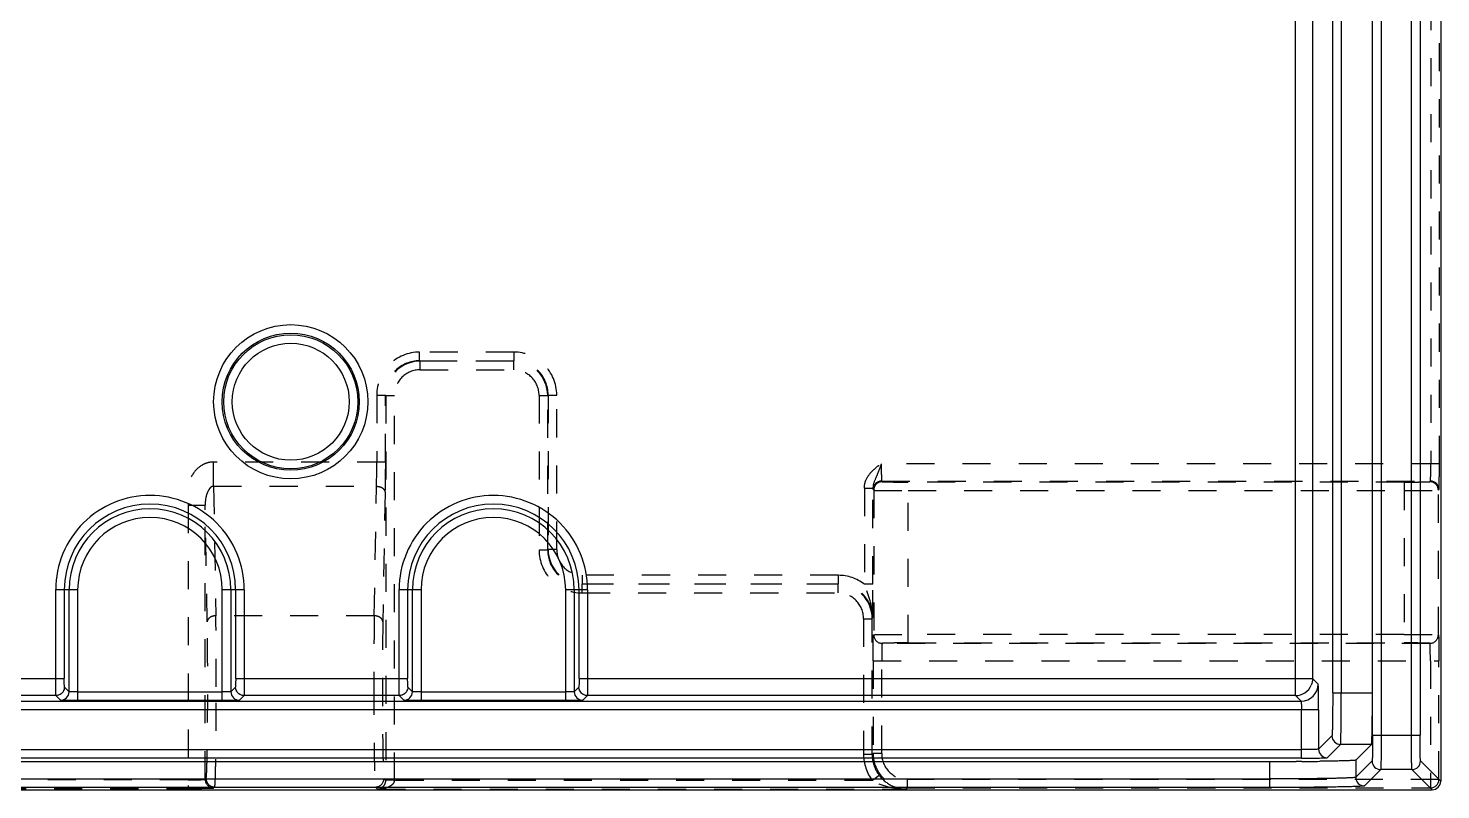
# Model space of a CAD drawing. Header units: millimetres. Extents: x 1803 to 4269, y -6912 to 1836.
# Drawn here: x 3023.4 to 3105.7, y -2.2 to 42.2 of the extents above; entities that cross this region are included whole.
import ezdxf

# ---------------------------------------------------------------- set-up
doc = ezdxf.new("R2010")
doc.units = ezdxf.units.MM
doc.header["$LTSCALE"] = 16.335
doc.linetypes.add('HIDDEN', pattern=[0.2, 0.1, -0.1])
doc.layers.get('0').update_dxf_attribs({"linetype": 'CONTINUOUS'})
doc.layers.add('DEFAULT_2', color=8, linetype='HIDDEN')

msp = doc.modelspace()

# ---------------------------------------------------------------- linework, layer by layer
at = {"color": 7, "linetype": 'Continuous'}
for p, q in [((3105.706, 83.521), (3105.706, -1.692)), ((3101.735, 0.986), (3101.735, 80.842)), ((3102.235, 80.842), (3102.235, 0.986)), ((3104.002, 0.986), (3104.002, 80.842)), ((3104.502, 80.842), (3104.502, 0.986)), ((3097.243, 3.29), (3097.243, 75.825)), ((3099.413, 3.451), (3099.413, 75.995)), ((3099.913, 75.995), (3099.913, 3.452)), ((3098.243, 74.825), (3098.243, 4.29)), ((3025.035, 4.29), (3025.035, 9.475)), ((3026.314, 9.458), (3025.035, 9.458)), ((3025.535, 9.458), (3025.535, 4.29)), ((3025.814, 3.519), (3025.814, 9.458)), ((3026.314, 9.458), (3026.314, 3.002)), ((3036.018, 9.458), (3034.738, 9.458)), ((3034.738, 3.002), (3034.738, 9.458)), ((3035.238, 9.458), (3035.238, 3.519)), ((3035.518, 4.29), (3035.518, 9.458)), ((3036.018, 9.458), (3036.018, 4.29)), ((3045.035, 4.29), (3045.035, 9.475)), ((3046.314, 9.458), (3045.035, 9.458)), ((3045.535, 9.458), (3045.535, 4.29)), ((3045.814, 3.519), (3045.814, 9.458)), ((3046.314, 9.458), (3046.314, 3.002)), ((3056.018, 9.458), (3054.738, 9.458)), ((3054.738, 3.002), (3054.738, 9.458)), ((3055.238, 9.458), (3055.238, 3.519)), ((3055.518, 4.29), (3055.518, 9.458)), ((3056.018, 9.458), (3056.018, 4.29)), ((3018.718, 4.29), (3025.535, 4.29)), ((3035.518, 4.29), (3045.535, 4.29)), ((3055.518, 4.29), (3098.243, 4.29)), ((3098.567, 3.967), (3098.243, 4.29)), ((3025.814, 3.519), (3025.543, 3.79)), ((3026.314, 3.502), (3034.738, 3.502)), ((3035.509, 3.79), (3035.238, 3.519)), ((3045.814, 3.519), (3045.543, 3.79)), ((3046.314, 3.502), (3054.738, 3.502)), ((3055.509, 3.79), (3055.238, 3.519)), ((3099.413, 3.452), (3101.726, 3.452)), ((2962.34, 2.967), (3097.567, 2.967)), ((3025.043, 3.29), (3019.209, 3.29)), ((3025.043, 3.29), (3025.314, 3.019)), ((3034.738, 3.002), (3026.314, 3.002)), ((3035.738, 3.019), (3036.009, 3.29)), ((3045.043, 3.29), (3036.009, 3.29)), ((3045.043, 3.29), (3045.314, 3.019)), ((3054.738, 3.002), (3046.314, 3.002)), ((3055.738, 3.019), (3056.009, 3.29)), ((3097.243, 3.29), (3056.009, 3.29)), ((3097.243, 3.29), (3097.567, 2.967)), ((3098.592, 2.467), (2962.34, 2.467)), ((3097.593, -0.352), (3097.593, 2.467)), ((3098.592, 2.467), (3098.592, 0.174)), ((3099.37, 0.952), (3098.592, 0.174)), ((3101.735, 0.986), (3104.502, 0.986)), ((2962.34, 0.148), (3097.593, 0.148)), ((3099.092, -0.326), (3099.87, 0.452)), ((3101.675, 0.452), (3099.87, 0.452)), ((3100.756, -0.467), (3101.675, 0.452)), ((2849.196, -0.553), (3095.757, -0.553)), ((3097.593, -0.352), (2962.34, -0.352)), ((3095.757, -2.061), (3095.757, -0.553)), ((3097.61, -0.546), (3097.29, -0.548)), ((3100.756, -0.467), (3100.756, -1.467)), ((3101.709, -0.514), (3100.756, -1.467)), ((3105.706, -1.692), (3104.527, -0.514)), ((2849.196, -1.561), (3095.757, -1.561)), ((3101.256, -1.967), (3102.209, -1.014)), ((3104.027, -1.014), (3102.209, -1.014)), ((3104.027, -1.014), (3105.206, -2.192)), ((2713.726, -2.192), (3105.206, -2.192)), ((3095.757, -2.061), (2849.195, -2.061))]:
    msp.add_line(p, q, dxfattribs=at)
for radius in [4.491, 3.991, 3.904, 3.404]:
    msp.add_circle((3038.726, 20.408), radius, dxfattribs=at)
for centre, radius, start, end in [((3030.526, 9.458), 4.991, 0, 180), ((3030.526, 9.458), 4.712, 0, 180), ((3050.526, 9.458), 4.991, 0, 180), ((3050.526, 9.458), 4.712, 0, 180), ((3030.526, 9.458), 4.212, 0, 180), ((3050.526, 9.458), 4.212, 0, 180), ((3025.314, 3.52), 0.5, 270.02104, 359.97893), ((3035.738, 3.52), 0.5, 180.02107, 269.97896), ((3045.314, 3.52), 0.5, 270.02104, 359.97893), ((3055.738, 3.52), 0.5, 180.02107, 269.97896), ((3097.243, 4.291), 1, 270.02691, 337.48413), ((3097.566, 3.967), 1, 270.02095, 359.97906), ((3099.87, 0.952), 0.5, 180.00092, 269.99908), ((3099.093, 0.174), 0.5, 180.02106, 269.97895), ((3095.778, 271.256), 271.808, 269.99562, 270.31875), ((3096.364, 185.332), 185.882, 270.38404, 270.71066), ((3102.209, -0.514), 0.5, 180.00092, 269.99908), ((3104.027, -0.514), 0.5, 270.00092, 359.99908), ((3101.256, -1.467), 0.5, 180.02106, 269.97894), ((3105.206, -1.693), 0.5, 269.97877, 0.02123)]:
    msp.add_arc(centre, radius, start, end, dxfattribs=at)
for points, knots in [([(3036.018, 9.458), (3036.018, 10.171), (3035.732, 11.614), (3034.513, 13.438), (3032.688, 14.66), (3030.535, 15.091), (3028.38, 14.667), (3026.552, 13.45), (3025.328, 11.63), (3025.035, 10.188), (3025.035, 9.475)], [0, 0, 0, 0, 0.125023, 0.250011, 0.375008, 0.500002, 0.624996, 0.749994, 0.874974, 1, 1, 1, 1]), ([(3056.018, 9.458), (3056.018, 10.171), (3055.732, 11.614), (3054.513, 13.438), (3052.688, 14.66), (3050.535, 15.091), (3048.38, 14.667), (3046.552, 13.45), (3045.328, 11.63), (3045.035, 10.188), (3045.035, 9.475)], [0, 0, 0, 0, 0.125023, 0.250011, 0.375008, 0.500002, 0.624996, 0.749994, 0.874974, 1, 1, 1, 1]), ([(3025.04, 3.372), (3025.039, 3.422), (3025.035, 3.728), (3025.035, 4.035), (3025.035, 4.29)], [0, 0, 0, 0, 0.165557, 1, 1, 1, 1]), ([(3025.543, 3.79), (3025.541, 3.793), (3025.543, 3.809), (3025.539, 3.836), (3025.539, 3.883), (3025.537, 3.944), (3025.536, 4.019), (3025.535, 4.136), (3025.535, 4.227), (3025.535, 4.29)], [0, 0, 0, 0, 0.022964, 0.082427, 0.175514, 0.29925, 0.450007, 0.621602, 1, 1, 1, 1]), ([(3035.518, 4.29), (3035.518, 4.227), (3035.517, 4.136), (3035.516, 4.019), (3035.515, 3.944), (3035.513, 3.883), (3035.514, 3.836), (3035.509, 3.809), (3035.512, 3.793), (3035.509, 3.79)], [0, 0, 0, 0, 0.378398, 0.549993, 0.70075, 0.824486, 0.917573, 0.977036, 1, 1, 1, 1]), ([(3036.018, 4.29), (3036.018, 4.164), (3036.017, 3.981), (3036.016, 3.747), (3036.015, 3.598), (3036.013, 3.476), (3036.014, 3.383), (3036.008, 3.326), (3036.012, 3.297), (3036.009, 3.29)], [0, 0, 0, 0, 0.378671, 0.550217, 0.700952, 0.825334, 0.918857, 0.977732, 1, 1, 1, 1]), ([(3045.04, 3.372), (3045.039, 3.422), (3045.035, 3.728), (3045.035, 4.035), (3045.035, 4.29)], [0, 0, 0, 0, 0.165557, 1, 1, 1, 1]), ([(3045.543, 3.79), (3045.541, 3.793), (3045.543, 3.809), (3045.539, 3.836), (3045.539, 3.883), (3045.537, 3.944), (3045.536, 4.019), (3045.535, 4.136), (3045.535, 4.227), (3045.535, 4.29)], [0, 0, 0, 0, 0.022964, 0.082427, 0.175514, 0.29925, 0.450007, 0.621602, 1, 1, 1, 1]), ([(3055.518, 4.29), (3055.518, 4.227), (3055.517, 4.136), (3055.516, 4.019), (3055.515, 3.944), (3055.513, 3.883), (3055.514, 3.836), (3055.509, 3.809), (3055.512, 3.793), (3055.509, 3.79)], [0, 0, 0, 0, 0.378398, 0.549993, 0.70075, 0.824486, 0.917573, 0.977036, 1, 1, 1, 1]), ([(3056.018, 4.29), (3056.018, 4.164), (3056.017, 3.981), (3056.016, 3.747), (3056.015, 3.598), (3056.013, 3.476), (3056.014, 3.383), (3056.008, 3.326), (3056.012, 3.297), (3056.009, 3.29)], [0, 0, 0, 0, 0.378671, 0.550217, 0.700952, 0.825334, 0.918857, 0.977732, 1, 1, 1, 1]), ([(3025.043, 3.29), (3025.04, 3.297), (3025.044, 3.326), (3025.04, 3.352), (3025.04, 3.372)], [0, 0, 0, 0, 0.274428, 1, 1, 1, 1]), ([(3025.23, 3.329), (3025.215, 3.322), (3025.155, 3.301), (3025.091, 3.29), (3025.043, 3.29)], [0, 0, 0, 0, 0.260877, 1, 1, 1, 1]), ([(3025.543, 3.79), (3025.543, 3.695), (3025.497, 3.546), (3025.366, 3.398), (3025.277, 3.348), (3025.23, 3.329)], [0, 0, 0, 0, 0.487056, 0.743956, 1, 1, 1, 1]), ([(3026.314, 3.502), (3026.251, 3.502), (3026.159, 3.503), (3026.043, 3.505), (3025.968, 3.507), (3025.908, 3.51), (3025.86, 3.511), (3025.834, 3.517), (3025.816, 3.516), (3025.814, 3.519)], [0, 0, 0, 0, 0.377946, 0.549343, 0.699947, 0.8236, 0.916702, 0.976345, 1, 1, 1, 1]), ([(3035.238, 3.519), (3035.236, 3.516), (3035.219, 3.517), (3035.193, 3.511), (3035.145, 3.51), (3035.084, 3.507), (3035.01, 3.505), (3034.893, 3.503), (3034.801, 3.502), (3034.738, 3.502)], [0, 0, 0, 0, 0.023655, 0.083298, 0.1764, 0.300053, 0.450657, 0.622054, 1, 1, 1, 1]), ([(3035.765, 3.356), (3035.726, 3.377), (3035.651, 3.431), (3035.547, 3.573), (3035.509, 3.705), (3035.509, 3.79)], [0, 0, 0, 0, 0.257086, 0.514185, 1, 1, 1, 1]), ([(3036.009, 3.29), (3035.989, 3.29), (3035.904, 3.297), (3035.822, 3.325), (3035.765, 3.356)], [0, 0, 0, 0, 0.236996, 1, 1, 1, 1]), ([(3045.043, 3.29), (3045.04, 3.297), (3045.044, 3.326), (3045.04, 3.352), (3045.04, 3.372)], [0, 0, 0, 0, 0.274428, 1, 1, 1, 1]), ([(3045.23, 3.329), (3045.215, 3.322), (3045.155, 3.301), (3045.091, 3.29), (3045.043, 3.29)], [0, 0, 0, 0, 0.260877, 1, 1, 1, 1]), ([(3045.543, 3.79), (3045.543, 3.695), (3045.497, 3.546), (3045.366, 3.398), (3045.277, 3.348), (3045.23, 3.329)], [0, 0, 0, 0, 0.487056, 0.743956, 1, 1, 1, 1]), ([(3046.314, 3.502), (3046.251, 3.502), (3046.159, 3.503), (3046.043, 3.505), (3045.968, 3.507), (3045.908, 3.51), (3045.86, 3.511), (3045.834, 3.517), (3045.816, 3.516), (3045.814, 3.519)], [0, 0, 0, 0, 0.377946, 0.549343, 0.699947, 0.8236, 0.916702, 0.976345, 1, 1, 1, 1]), ([(3055.238, 3.519), (3055.236, 3.516), (3055.219, 3.517), (3055.193, 3.511), (3055.145, 3.51), (3055.084, 3.507), (3055.01, 3.505), (3054.893, 3.503), (3054.801, 3.502), (3054.738, 3.502)], [0, 0, 0, 0, 0.023655, 0.083298, 0.1764, 0.300053, 0.450657, 0.622054, 1, 1, 1, 1]), ([(3055.765, 3.356), (3055.726, 3.377), (3055.651, 3.431), (3055.547, 3.573), (3055.509, 3.705), (3055.509, 3.79)], [0, 0, 0, 0, 0.257086, 0.514185, 1, 1, 1, 1]), ([(3056.009, 3.29), (3055.989, 3.29), (3055.904, 3.297), (3055.822, 3.325), (3055.765, 3.356)], [0, 0, 0, 0, 0.236996, 1, 1, 1, 1]), ([(3098.592, 2.467), (3098.592, 2.564), (3098.592, 2.753), (3098.591, 3.028), (3098.588, 3.282), (3098.585, 3.505), (3098.582, 3.668), (3098.579, 3.777), (3098.577, 3.841), (3098.574, 3.892), (3098.573, 3.93), (3098.569, 3.952), (3098.569, 3.965), (3098.567, 3.967)], [0, 0, 0, 0, 0.192526, 0.378586, 0.550069, 0.700731, 0.825071, 0.875946, 0.918583, 0.952513, 0.977497, 0.99336, 1, 1, 1, 1]), ([(3099.413, 3.451), (3099.413, 3.291), (3099.413, 2.975), (3099.41, 2.517), (3099.407, 2.093), (3099.401, 1.721), (3099.396, 1.449), (3099.391, 1.268), (3099.387, 1.162), (3099.383, 1.078), (3099.381, 1.014), (3099.374, 0.977), (3099.374, 0.956), (3099.37, 0.952)], [0, 0, 0, 0, 0.192753, 0.378613, 0.550003, 0.700713, 0.825167, 0.87599, 0.918593, 0.952557, 0.97754, 0.993377, 1, 1, 1, 1]), ([(3099.87, 0.452), (3099.875, 0.457), (3099.874, 0.482), (3099.881, 0.527), (3099.883, 0.603), (3099.887, 0.704), (3099.891, 0.831), (3099.896, 1.049), (3099.901, 1.375), (3099.906, 1.822), (3099.91, 2.33), (3099.913, 2.88), (3099.913, 3.259), (3099.913, 3.452)], [0, 0, 0, 0, 0.006563, 0.022382, 0.047359, 0.081321, 0.123926, 0.174753, 0.299221, 0.449951, 0.621363, 0.807236, 1, 1, 1, 1]), ([(3101.675, 0.452), (3101.679, 0.457), (3101.68, 0.482), (3101.687, 0.527), (3101.69, 0.603), (3101.695, 0.704), (3101.699, 0.831), (3101.706, 1.049), (3101.712, 1.375), (3101.718, 1.822), (3101.723, 2.33), (3101.726, 2.88), (3101.726, 3.259), (3101.726, 3.451)], [0, 0, 0, 0, 0.006627, 0.022464, 0.047446, 0.081409, 0.124013, 0.174838, 0.299294, 0.450004, 0.621392, 0.80725, 1, 1, 1, 1]), ([(3097.567, 2.967), (3097.571, 2.966), (3097.573, 2.948), (3097.578, 2.922), (3097.582, 2.874), (3097.586, 2.813), (3097.588, 2.739), (3097.592, 2.622), (3097.593, 2.53), (3097.593, 2.467)], [0, 0, 0, 0, 0.024764, 0.084714, 0.177857, 0.301386, 0.45175, 0.622825, 1, 1, 1, 1]), ([(3101.735, 0.986), (3101.735, 0.89), (3101.735, 0.7), (3101.733, 0.425), (3101.731, 0.171), (3101.728, -0.052), (3101.725, -0.215), (3101.722, -0.324), (3101.72, -0.388), (3101.717, -0.438), (3101.715, -0.476), (3101.712, -0.499), (3101.712, -0.511), (3101.709, -0.514)], [0, 0, 0, 0, 0.192526, 0.378586, 0.550069, 0.70073, 0.825069, 0.875944, 0.918582, 0.952516, 0.977503, 0.993365, 1, 1, 1, 1]), ([(3102.235, 0.986), (3102.235, 0.858), (3102.235, 0.605), (3102.233, 0.239), (3102.231, -0.1), (3102.228, -0.398), (3102.225, -0.615), (3102.222, -0.761), (3102.22, -0.846), (3102.217, -0.913), (3102.216, -0.964), (3102.211, -0.994), (3102.212, -1.01), (3102.209, -1.014)], [0, 0, 0, 0, 0.192544, 0.378616, 0.550136, 0.700849, 0.825215, 0.876096, 0.918736, 0.952662, 0.97763, 0.993455, 1, 1, 1, 1]), ([(3104.027, -1.014), (3104.025, -1.01), (3104.025, -0.994), (3104.021, -0.964), (3104.02, -0.913), (3104.017, -0.846), (3104.015, -0.761), (3104.012, -0.615), (3104.009, -0.398), (3104.006, -0.1), (3104.003, 0.239), (3104.002, 0.605), (3104.002, 0.858), (3104.002, 0.986)], [0, 0, 0, 0, 0.006545, 0.02237, 0.047338, 0.081264, 0.123904, 0.174785, 0.299151, 0.449864, 0.621384, 0.807456, 1, 1, 1, 1]), ([(3104.527, -0.514), (3104.525, -0.511), (3104.525, -0.499), (3104.521, -0.476), (3104.52, -0.438), (3104.517, -0.388), (3104.515, -0.324), (3104.512, -0.215), (3104.509, -0.052), (3104.506, 0.171), (3104.503, 0.425), (3104.502, 0.7), (3104.502, 0.89), (3104.502, 0.986)], [0, 0, 0, 0, 0.006635, 0.022497, 0.047484, 0.081418, 0.124056, 0.174931, 0.29927, 0.449931, 0.621414, 0.807474, 1, 1, 1, 1]), ([(3098.592, 0.174), (3098.591, 0.172), (3098.582, 0.171), (3098.567, 0.168), (3098.541, 0.166), (3098.491, 0.163), (3098.407, 0.159), (3098.285, 0.155), (3098.136, 0.152), (3097.902, 0.149), (3097.719, 0.148), (3097.593, 0.148)], [0, 0, 0, 0, 0.007054, 0.023363, 0.048755, 0.082896, 0.175975, 0.299658, 0.450333, 0.621825, 1, 1, 1, 1]), ([(3097.593, -0.352), (3097.689, -0.352), (3097.878, -0.351), (3098.153, -0.35), (3098.408, -0.348), (3098.631, -0.345), (3098.794, -0.341), (3098.903, -0.338), (3098.966, -0.336), (3099.017, -0.334), (3099.055, -0.332), (3099.077, -0.328), (3099.09, -0.328), (3099.092, -0.326)], [0, 0, 0, 0, 0.192526, 0.378586, 0.550068, 0.70073, 0.82507, 0.875946, 0.918582, 0.952513, 0.977497, 0.99336, 1, 1, 1, 1]), ([(3100.756, -0.467), (3100.752, -0.47), (3100.736, -0.473), (3100.707, -0.478), (3100.659, -0.482), (3100.563, -0.49), (3100.403, -0.498), (3100.164, -0.507), (3099.866, -0.515), (3099.511, -0.523), (3099.106, -0.53), (3098.82, -0.534), (3098.669, -0.536)], [0, 0, 0, 0, 0.006934, 0.021727, 0.044463, 0.075095, 0.159762, 0.274717, 0.418279, 0.588656, 0.783478, 1, 1, 1, 1]), ([(3100.756, -1.467), (3100.753, -1.47), (3100.742, -1.473), (3100.72, -1.477), (3100.686, -1.482), (3100.619, -1.488), (3100.505, -1.496), (3100.336, -1.504), (3100.124, -1.512), (3099.87, -1.52), (3099.578, -1.528), (3099.12, -1.537), (3098.473, -1.547), (3097.626, -1.555), (3096.709, -1.56), (3096.078, -1.561), (3095.757, -1.561)], [0, 0, 0, 0, 0.002237, 0.006729, 0.013522, 0.022611, 0.047599, 0.081524, 0.124148, 0.175008, 0.23359, 0.299374, 0.450144, 0.621506, 0.807136, 1, 1, 1, 1]), ([(3101.256, -1.967), (3101.253, -1.97), (3101.24, -1.973), (3101.217, -1.977), (3101.179, -1.981), (3101.105, -1.988), (3100.98, -1.996), (3100.794, -2.004), (3100.561, -2.012), (3100.282, -2.02), (3099.961, -2.027), (3099.456, -2.037), (3098.745, -2.047), (3097.813, -2.055), (3096.805, -2.06), (3096.111, -2.061), (3095.757, -2.061)], [0, 0, 0, 0, 0.002196, 0.006657, 0.013424, 0.022492, 0.047469, 0.081429, 0.12403, 0.174852, 0.233464, 0.299305, 0.450015, 0.621404, 0.807256, 1, 1, 1, 1])]:
    msp.add_open_spline(points, degree=3, knots=knots, dxfattribs=at)
msp.add_open_spline([(3098.243, 4.29), (3098.243, 4.16), (3098.217, 4.028), (3098.167, 3.908)], degree=3, dxfattribs=at)
at = {"layer": 'DEFAULT_2', "color": 8, "linetype": 'HIDDEN'}
for p, q in [((3105.128, 69.825), (3105.128, 16.79)), ((3105.627, 16.79), (3105.627, 69.825)), ((3051.718, 23.299), (3046.234, 23.299)), ((3046.234, 22.799), (3046.234, 23.299)), ((3051.718, 23.299), (3051.718, 22.799)), ((3046.234, 22.799), (3051.718, 22.799)), ((3046.261, 22.773), (3046.234, 22.799)), ((3051.691, 22.773), (3046.261, 22.773)), ((3046.261, 22.273), (3046.261, 22.773)), ((3046.261, 22.273), (3051.691, 22.273)), ((3051.691, 22.773), (3051.718, 22.799)), ((3051.691, 22.773), (3051.691, 22.273)), ((3043.735, 20.799), (3044.235, 20.799)), ((3043.735, 20.799), (3043.735, 16.898)), ((3044.261, 20.773), (3044.235, 20.799)), ((3044.235, 16.898), (3044.235, 20.799)), ((3044.261, 20.773), (3044.761, 20.773)), ((3044.261, 20.773), (3044.261, -1.64)), ((3044.761, -1.657), (3044.761, 20.773)), ((3053.191, 20.773), (3053.691, 20.773)), ((3053.191, 20.773), (3053.191, 11.772)), ((3053.691, 20.773), (3053.718, 20.799)), ((3053.691, 11.772), (3053.691, 20.773)), ((3053.718, 20.799), (3054.218, 20.799)), ((3053.718, 20.799), (3053.718, 11.799)), ((3054.218, 11.799), (3054.218, 20.799)), ((3044.235, 16.898), (3034.23, 16.898)), ((3034.23, 15.484), (3034.23, 16.898)), ((3105.627, 16.79), (3073.117, 16.79)), ((3073.143, 15.79), (3105.102, 15.79)), ((3073.143, 15.79), (3073.179, 15.755)), ((3103.566, 15.729), (3074.679, 15.729)), ((3074.679, 6.36), (3074.679, 15.729)), ((3103.566, 15.729), (3103.566, 6.36)), ((3105.066, 15.755), (3105.102, 15.79)), ((3034.23, 15.484), (3043.722, 15.484)), ((3034.23, 15.484), (3034.362, 7.939)), ((3043.59, 7.939), (3043.722, 15.484)), ((3044.222, 15.13), (3044.09, 7.585)), ((3072.135, 15.382), (3072.635, 15.382)), ((3072.135, 15.382), (3072.135, 9.786)), ((3072.635, 9.786), (3072.635, 15.382)), ((3072.643, 15.291), (3072.679, 15.255)), ((3072.679, 15.255), (3072.679, 6.834)), ((3074.679, 15.229), (3103.566, 15.229)), ((3105.566, 15.255), (3105.602, 15.291)), ((3105.566, 6.83), (3105.566, 15.255)), ((3032.743, 14.389), (3033.743, 14.389)), ((3032.743, 14.389), (3032.743, -2.114)), ((3033.862, 7.585), (3033.743, 14.389)), ((3033.743, -1.588), (3033.743, 14.389)), ((3053.691, 11.772), (3053.191, 11.772)), ((3053.718, 11.799), (3053.691, 11.772)), ((3054.218, 11.799), (3053.718, 11.799)), ((3070.618, 10.299), (3055.717, 10.299)), ((3055.717, 9.799), (3055.717, 10.299)), ((3070.618, 10.299), (3070.618, 9.799)), ((3055.717, 9.799), (3055.691, 9.773)), ((3070.591, 9.773), (3055.691, 9.773)), ((3055.691, 9.273), (3055.691, 9.773)), ((3055.691, 9.273), (3070.591, 9.273)), ((3055.717, 9.799), (3070.618, 9.799)), ((3070.591, 9.773), (3070.618, 9.799)), ((3070.591, 9.773), (3070.591, 9.273)), ((3072.635, 9.786), (3072.135, 9.786)), ((3043.59, 7.939), (3034.362, 7.939)), ((3072.091, 7.773), (3072.591, 7.773)), ((3072.091, 7.773), (3072.091, -0.14)), ((3072.591, 7.773), (3072.618, 7.799)), ((3072.591, -0.14), (3072.591, 7.773)), ((3072.669, 6.825), (3072.679, 6.834)), ((3103.566, 6.86), (3074.679, 6.86)), ((3105.575, 6.83), (3105.566, 6.83)), ((3073.169, 6.325), (3073.179, 6.334)), ((3105.076, 6.325), (3073.169, 6.325)), ((3074.679, 6.36), (3103.566, 6.36)), ((3105.066, 6.334), (3105.076, 6.325)), ((3072.644, 5.325), (3105.601, 5.325)), ((3072.644, 5.325), (3072.644, -0.088)), ((3073.144, -0.088), (3073.144, 5.325)), ((3105.101, 5.325), (3105.101, -2.087)), ((3105.601, -1.588), (3105.601, 5.325)), ((3072.591, -0.14), (3072.091, -0.14)), ((3072.591, -0.14), (3072.644, -0.088)), ((3073.144, -0.088), (3072.644, -0.088)), ((3032.743, -1.614), (2851.798, -1.614)), ((3033.743, -1.588), (3033.798, -1.534)), ((3044.155, -1.534), (3044.261, -1.64)), ((3044.761, -1.64), (3044.261, -1.64)), ((3073.001, -1.354), (3072.604, -1.657)), ((3105.601, -1.588), (3074.643, -1.588)), ((3074.643, -2.087), (3074.643, -1.588)), ((2851.798, -2.114), (3032.744, -2.114)), ((3034.27, -2.033), (3043.655, -2.033)), ((3034.27, -2.088), (3034.27, -2.033)), ((3043.778, -2.157), (3043.655, -2.033)), ((3043.778, -2.157), (3074.609, -2.157)), ((3072.604, -1.657), (3044.761, -1.657)), ((3074.609, -2.087), (3105.101, -2.087)), ((3074.609, -2.157), (3074.609, -2.087))]:
    msp.add_line(p, q, dxfattribs=at)
for centre, radius, start, end in [((3046.234, 20.799), 2.5, 89.99914, 180.00086), ((3051.718, 20.799), 2.5, 359.99914, 90.00086), ((3046.234, 20.8), 1.999, 89.99022, 180.00978), ((3046.261, 20.773), 2, 90.00256, 179.99744), ((3046.261, 20.773), 1.5, 89.99579, 180.00421), ((3051.691, 20.773), 2, 0.00256, 89.99744), ((3051.691, 20.773), 1.5, 359.99579, 90.00421), ((3051.718, 20.8), 1.999, 359.99022, 90.00978), ((3073.143, 15.29), 0.5, 90.02106, 179.97895), ((3073.179, 15.255), 0.5, 90.00092, 179.99908), ((3105.066, 15.255), 0.5, 0.00092, 89.99908), ((3105.102, 15.29), 0.5, 0.02105, 89.97894), ((3055.691, 11.772), 2.5, 179.99915, 270.00086), ((3055.69, 11.772), 1.999, 179.99022, 270.00978), ((3055.717, 11.799), 2, 180.00256, 269.99744), ((3055.717, 11.799), 1.5, 179.99579, 270.00421), ((3070.618, 7.799), 2.499, 52.63919, 90.00408), ((3070.591, 7.773), 2, 0.00256, 89.99744), ((3070.591, 7.773), 1.5, 359.99579, 90.00421), ((3070.618, 7.8), 1.999, 359.99022, 90.00978), ((3073.179, 6.834), 0.5, 180.00092, 269.99908), ((3105.066, 6.834), 0.5, 270.00092, 359.99908), ((3074.591, -0.141), 2.499, 179.99589, 217.36083), ((3074.644, -0.088), 2, 180.00256, 269.99744), ((3074.643, -0.088), 1.5, 179.99579, 270.00421), ((3034.243, -1.588), 0.5, 180.02106, 269.97895), ((3034.298, -1.534), 0.5, 180.00092, 269.99908), ((3043.655, -1.534), 0.5, 270.00092, 359.99908), ((3105.101, -1.587), 0.5, 270.0218, 359.9782)]:
    msp.add_arc(centre, radius, start, end, dxfattribs=at)
for points, knots in [([(3034.23, 16.898), (3034.092, 16.898), (3033.815, 16.852), (3033.319, 16.598), (3032.861, 16.042), (3032.704, 15.354), (3032.714, 14.802), (3032.743, 14.527), (3032.743, 14.389)], [0, 0, 0, 0, 0.125209, 0.250502, 0.499303, 0.749015, 0.874483, 1, 1, 1, 1]), ([(3043.722, 15.484), (3043.724, 15.585), (3043.732, 16.056), (3043.735, 16.528), (3043.735, 16.898)], [0, 0, 0, 0, 0.214645, 1, 1, 1, 1]), ([(3044.235, 16.898), (3044.235, 16.735), (3044.234, 16.146), (3044.229, 15.557), (3044.222, 15.13)], [0, 0, 0, 0, 0.275816, 1, 1, 1, 1]), ([(3072.135, 15.382), (3072.134, 15.531), (3072.194, 15.832), (3072.434, 16.216), (3072.751, 16.534), (3072.989, 16.715), (3073.117, 16.79)], [0, 0, 0, 0, 0.250134, 0.499702, 0.750649, 1, 1, 1, 1]), ([(3073.117, 16.79), (3073.065, 16.641), (3072.968, 16.364), (3072.777, 15.911), (3072.634, 15.587), (3072.635, 15.382)], [0, 0, 0, 0, 0.318634, 0.58826, 1, 1, 1, 1]), ([(3073.117, 16.79), (3073.117, 16.664), (3073.118, 16.481), (3073.122, 16.247), (3073.125, 16.098), (3073.128, 15.976), (3073.132, 15.892), (3073.136, 15.842), (3073.137, 15.816), (3073.14, 15.801), (3073.141, 15.792), (3073.143, 15.79)], [0, 0, 0, 0, 0.378175, 0.549667, 0.700341, 0.824024, 0.917103, 0.951244, 0.976637, 0.992946, 1, 1, 1, 1]), ([(3105.102, 15.79), (3105.104, 15.792), (3105.105, 15.801), (3105.108, 15.816), (3105.11, 15.842), (3105.113, 15.892), (3105.117, 15.976), (3105.121, 16.098), (3105.123, 16.247), (3105.127, 16.481), (3105.128, 16.664), (3105.128, 16.79)], [0, 0, 0, 0, 0.007054, 0.023362, 0.048755, 0.082895, 0.175975, 0.299658, 0.450334, 0.621828, 1, 1, 1, 1]), ([(3105.602, 15.291), (3105.604, 15.293), (3105.604, 15.306), (3105.608, 15.328), (3105.609, 15.366), (3105.612, 15.416), (3105.614, 15.48), (3105.617, 15.589), (3105.62, 15.752), (3105.623, 15.975), (3105.626, 16.23), (3105.627, 16.505), (3105.627, 16.694), (3105.627, 16.79)], [0, 0, 0, 0, 0.006637, 0.02249, 0.047466, 0.081392, 0.124028, 0.174904, 0.299256, 0.449945, 0.621438, 0.807482, 1, 1, 1, 1]), ([(3073.179, 15.755), (3073.181, 15.752), (3073.194, 15.752), (3073.216, 15.749), (3073.254, 15.747), (3073.305, 15.744), (3073.369, 15.742), (3073.478, 15.739), (3073.641, 15.736), (3073.864, 15.733), (3074.118, 15.731), (3074.393, 15.729), (3074.582, 15.729), (3074.679, 15.729)], [0, 0, 0, 0, 0.006635, 0.022497, 0.047485, 0.081418, 0.124056, 0.174931, 0.29927, 0.449932, 0.621414, 0.807474, 1, 1, 1, 1]), ([(3103.566, 15.729), (3103.663, 15.729), (3103.852, 15.729), (3104.127, 15.731), (3104.381, 15.733), (3104.604, 15.736), (3104.767, 15.739), (3104.876, 15.742), (3104.94, 15.744), (3104.991, 15.747), (3105.029, 15.749), (3105.051, 15.752), (3105.064, 15.752), (3105.066, 15.755)], [0, 0, 0, 0, 0.192526, 0.378586, 0.550069, 0.70073, 0.825069, 0.875944, 0.918582, 0.952516, 0.977503, 0.993365, 1, 1, 1, 1]), ([(3034.23, 15.484), (3034.201, 15.485), (3034.136, 15.473), (3034.048, 15.413), (3033.969, 15.316), (3033.865, 15.13), (3033.762, 14.819), (3033.742, 14.542), (3033.743, 14.389)], [0, 0, 0, 0, 0.069084, 0.147461, 0.24353, 0.359031, 0.6421, 1, 1, 1, 1]), ([(3043.722, 15.484), (3043.784, 15.483), (3043.908, 15.463), (3044.111, 15.379), (3044.22, 15.227), (3044.222, 15.13)], [0, 0, 0, 0, 0.281687, 0.561316, 1, 1, 1, 1]), ([(3072.635, 15.382), (3072.635, 15.37), (3072.637, 15.348), (3072.638, 15.319), (3072.641, 15.302), (3072.641, 15.292), (3072.643, 15.291)], [0, 0, 0, 0, 0.415225, 0.721258, 0.91613, 1, 1, 1, 1]), ([(3072.679, 15.255), (3072.683, 15.252), (3072.699, 15.253), (3072.729, 15.248), (3072.78, 15.247), (3072.847, 15.244), (3072.932, 15.242), (3073.077, 15.239), (3073.295, 15.236), (3073.592, 15.233), (3073.931, 15.231), (3074.298, 15.229), (3074.55, 15.229), (3074.679, 15.229)], [0, 0, 0, 0, 0.006545, 0.02237, 0.047338, 0.081264, 0.123904, 0.174785, 0.299151, 0.449864, 0.621384, 0.807456, 1, 1, 1, 1]), ([(3103.566, 15.229), (3103.695, 15.229), (3103.947, 15.229), (3104.314, 15.231), (3104.653, 15.233), (3104.95, 15.236), (3105.168, 15.239), (3105.313, 15.242), (3105.398, 15.244), (3105.465, 15.247), (3105.516, 15.248), (3105.546, 15.253), (3105.562, 15.252), (3105.566, 15.255)], [0, 0, 0, 0, 0.192544, 0.378616, 0.550136, 0.700849, 0.825215, 0.876096, 0.918736, 0.952662, 0.97763, 0.993455, 1, 1, 1, 1]), ([(3072.618, 7.799), (3072.62, 8.161), (3072.496, 8.847), (3072.242, 9.482), (3072.135, 9.786)], [0, 0, 0, 0, 0.528974, 1, 1, 1, 1]), ([(3072.618, 7.799), (3072.62, 7.946), (3072.629, 8.608), (3072.635, 9.271), (3072.635, 9.786)], [0, 0, 0, 0, 0.221436, 1, 1, 1, 1]), ([(3033.798, -1.534), (3033.803, -1.528), (3033.805, -1.502), (3033.813, -1.455), (3033.819, -1.376), (3033.825, -1.272), (3033.831, -1.139), (3033.84, -0.911), (3033.85, -0.564), (3033.861, -0.08), (3033.87, 0.487), (3033.877, 1.125), (3033.883, 1.82), (3033.887, 2.557), (3033.89, 3.579), (3033.889, 4.842), (3033.88, 6.264), (3033.869, 7.168), (3033.862, 7.585)], [0, 0, 0, 0, 0.002424, 0.007894, 0.01642, 0.027975, 0.042515, 0.05995, 0.103111, 0.156582, 0.219191, 0.289633, 0.366381, 0.447817, 0.532195, 0.702568, 0.863044, 1, 1, 1, 1]), ([(3034.362, 7.939), (3034.298, 7.938), (3034.174, 7.92), (3034.011, 7.846), (3033.895, 7.731), (3033.863, 7.632), (3033.862, 7.585)], [0, 0, 0, 0, 0.286735, 0.55447, 0.790554, 1, 1, 1, 1]), ([(3034.389, 3.808), (3034.389, 4.187), (3034.387, 5.564), (3034.378, 6.941), (3034.362, 7.939)], [0, 0, 0, 0, 0.275816, 1, 1, 1, 1]), ([(3043.59, 7.939), (3043.586, 7.644), (3043.568, 6.267), (3043.563, 4.89), (3043.563, 3.808)], [0, 0, 0, 0, 0.214265, 1, 1, 1, 1]), ([(3044.09, 7.585), (3044.089, 7.632), (3044.057, 7.731), (3043.941, 7.846), (3043.778, 7.92), (3043.654, 7.938), (3043.59, 7.939)], [0, 0, 0, 0, 0.209241, 0.445098, 0.71304, 1, 1, 1, 1]), ([(3044.09, 7.585), (3044.083, 7.168), (3044.072, 6.264), (3044.063, 4.842), (3044.062, 3.579), (3044.065, 2.557), (3044.069, 1.82), (3044.075, 1.125), (3044.083, 0.487), (3044.092, -0.08), (3044.102, -0.564), (3044.112, -0.911), (3044.121, -1.139), (3044.127, -1.272), (3044.134, -1.376), (3044.139, -1.455), (3044.147, -1.502), (3044.149, -1.528), (3044.155, -1.534)], [0, 0, 0, 0, 0.136956, 0.297432, 0.467805, 0.552183, 0.633619, 0.710367, 0.780809, 0.843418, 0.896889, 0.94005, 0.957485, 0.972025, 0.98358, 0.992106, 0.997576, 1, 1, 1, 1]), ([(3072.644, 5.325), (3072.644, 5.421), (3072.644, 5.611), (3072.645, 5.886), (3072.648, 6.14), (3072.651, 6.363), (3072.654, 6.526), (3072.657, 6.635), (3072.659, 6.699), (3072.662, 6.749), (3072.663, 6.787), (3072.667, 6.81), (3072.667, 6.822), (3072.669, 6.825)], [0, 0, 0, 0, 0.192526, 0.378586, 0.550068, 0.70073, 0.82507, 0.875946, 0.918582, 0.952513, 0.977497, 0.99336, 1, 1, 1, 1]), ([(3072.679, 6.834), (3072.683, 6.837), (3072.699, 6.836), (3072.729, 6.841), (3072.78, 6.842), (3072.847, 6.845), (3072.932, 6.847), (3073.077, 6.85), (3073.295, 6.853), (3073.592, 6.856), (3073.931, 6.858), (3074.298, 6.86), (3074.55, 6.86), (3074.679, 6.86)], [0, 0, 0, 0, 0.006545, 0.02237, 0.047338, 0.081264, 0.123904, 0.174785, 0.299151, 0.449864, 0.621384, 0.807456, 1, 1, 1, 1]), ([(3103.566, 6.86), (3103.695, 6.86), (3103.947, 6.86), (3104.314, 6.858), (3104.653, 6.856), (3104.95, 6.853), (3105.168, 6.85), (3105.313, 6.847), (3105.398, 6.845), (3105.465, 6.842), (3105.516, 6.841), (3105.546, 6.836), (3105.562, 6.837), (3105.566, 6.834)], [0, 0, 0, 0, 0.192544, 0.378616, 0.550136, 0.700849, 0.825215, 0.876096, 0.918736, 0.952662, 0.97763, 0.993455, 1, 1, 1, 1]), ([(3105.575, 6.83), (3105.577, 6.827), (3105.578, 6.815), (3105.581, 6.793), (3105.583, 6.755), (3105.586, 6.706), (3105.588, 6.642), (3105.591, 6.534), (3105.594, 6.371), (3105.597, 6.147), (3105.6, 5.891), (3105.601, 5.613), (3105.601, 5.422), (3105.601, 5.325)], [0, 0, 0, 0, 0.006523, 0.022043, 0.046535, 0.079895, 0.121971, 0.172363, 0.296123, 0.446915, 0.619105, 0.80623, 1, 1, 1, 1]), ([(3073.169, 6.325), (3073.167, 6.323), (3073.167, 6.314), (3073.164, 6.299), (3073.162, 6.274), (3073.158, 6.223), (3073.155, 6.139), (3073.151, 6.017), (3073.148, 5.868), (3073.145, 5.635), (3073.144, 5.451), (3073.144, 5.325)], [0, 0, 0, 0, 0.007054, 0.023362, 0.048755, 0.082895, 0.175974, 0.299658, 0.450335, 0.621829, 1, 1, 1, 1]), ([(3074.679, 6.36), (3074.582, 6.36), (3074.393, 6.36), (3074.118, 6.358), (3073.864, 6.356), (3073.641, 6.353), (3073.478, 6.35), (3073.369, 6.347), (3073.305, 6.345), (3073.254, 6.342), (3073.216, 6.341), (3073.194, 6.337), (3073.181, 6.337), (3073.179, 6.334)], [0, 0, 0, 0, 0.192526, 0.378586, 0.550068, 0.70073, 0.825069, 0.875944, 0.918582, 0.952515, 0.977503, 0.993365, 1, 1, 1, 1]), ([(3105.066, 6.334), (3105.064, 6.337), (3105.051, 6.337), (3105.029, 6.341), (3104.991, 6.342), (3104.94, 6.345), (3104.876, 6.347), (3104.767, 6.35), (3104.604, 6.353), (3104.381, 6.356), (3104.127, 6.358), (3103.852, 6.36), (3103.663, 6.36), (3103.566, 6.36)], [0, 0, 0, 0, 0.006635, 0.022497, 0.047484, 0.081418, 0.124056, 0.174931, 0.29927, 0.449932, 0.621414, 0.807474, 1, 1, 1, 1]), ([(3105.101, 5.325), (3105.101, 5.451), (3105.1, 5.635), (3105.097, 5.868), (3105.094, 6.017), (3105.091, 6.139), (3105.087, 6.223), (3105.083, 6.274), (3105.081, 6.299), (3105.078, 6.314), (3105.078, 6.323), (3105.076, 6.325)], [0, 0, 0, 0, 0.378171, 0.549665, 0.700342, 0.824026, 0.917105, 0.951245, 0.976638, 0.992946, 1, 1, 1, 1]), ([(3034.298, -2.033), (3034.301, -2.03), (3034.303, -2.017), (3034.308, -1.992), (3034.312, -1.952), (3034.318, -1.873), (3034.326, -1.741), (3034.334, -1.543), (3034.342, -1.295), (3034.349, -0.999), (3034.356, -0.658), (3034.366, -0.122), (3034.375, 0.634), (3034.383, 1.623), (3034.388, 2.695), (3034.389, 3.432), (3034.389, 3.808)], [0, 0, 0, 0, 0.002166, 0.006612, 0.01337, 0.022436, 0.047434, 0.081398, 0.123984, 0.174825, 0.233434, 0.299252, 0.450024, 0.621413, 0.807155, 1, 1, 1, 1]), ([(3043.563, 3.808), (3043.563, 3.432), (3043.564, 2.695), (3043.569, 1.623), (3043.577, 0.634), (3043.587, -0.122), (3043.596, -0.658), (3043.603, -0.999), (3043.611, -1.295), (3043.618, -1.543), (3043.627, -1.741), (3043.634, -1.873), (3043.641, -1.952), (3043.645, -1.992), (3043.649, -2.017), (3043.652, -2.03), (3043.655, -2.033)], [0, 0, 0, 0, 0.192845, 0.378587, 0.549976, 0.700748, 0.766566, 0.825175, 0.876016, 0.918602, 0.952566, 0.977564, 0.98663, 0.993388, 0.997834, 1, 1, 1, 1]), ([(3026.314, 3.002), (3026.188, 3.002), (3026.005, 3.003), (3025.771, 3.005), (3025.622, 3.007), (3025.499, 3.01), (3025.415, 3.012), (3025.365, 3.014), (3025.339, 3.015), (3025.324, 3.018), (3025.316, 3.018), (3025.314, 3.019)], [0, 0, 0, 0, 0.37856, 0.550053, 0.700744, 0.825097, 0.918609, 0.952535, 0.977511, 0.993364, 1, 1, 1, 1]), ([(3035.738, 3.019), (3035.736, 3.018), (3035.728, 3.018), (3035.713, 3.015), (3035.688, 3.014), (3035.637, 3.012), (3035.553, 3.01), (3035.43, 3.007), (3035.281, 3.005), (3035.048, 3.003), (3034.864, 3.002), (3034.738, 3.002)], [0, 0, 0, 0, 0.006636, 0.022491, 0.047467, 0.081393, 0.174906, 0.299258, 0.449947, 0.621439, 1, 1, 1, 1]), ([(3046.314, 3.002), (3046.188, 3.002), (3046.005, 3.003), (3045.771, 3.005), (3045.622, 3.007), (3045.499, 3.01), (3045.415, 3.012), (3045.365, 3.014), (3045.339, 3.015), (3045.324, 3.018), (3045.316, 3.018), (3045.314, 3.019)], [0, 0, 0, 0, 0.37856, 0.550053, 0.700744, 0.825097, 0.918609, 0.952535, 0.977511, 0.993364, 1, 1, 1, 1]), ([(3055.738, 3.019), (3055.736, 3.018), (3055.728, 3.018), (3055.713, 3.015), (3055.688, 3.014), (3055.637, 3.012), (3055.553, 3.01), (3055.43, 3.007), (3055.281, 3.005), (3055.048, 3.003), (3054.864, 3.002), (3054.738, 3.002)], [0, 0, 0, 0, 0.006636, 0.022491, 0.047467, 0.081393, 0.174906, 0.299258, 0.449947, 0.621439, 1, 1, 1, 1]), ([(3072.591, -0.14), (3072.591, -0.357), (3072.664, -0.792), (3072.87, -1.182), (3073.001, -1.354)], [0, 0, 0, 0, 0.500009, 1, 1, 1, 1]), ([(3032.743, -1.614), (3032.87, -1.614), (3033.053, -1.613), (3033.287, -1.61), (3033.435, -1.607), (3033.558, -1.603), (3033.642, -1.599), (3033.692, -1.596), (3033.718, -1.594), (3033.733, -1.591), (3033.742, -1.59), (3033.743, -1.588)], [0, 0, 0, 0, 0.378171, 0.549665, 0.700342, 0.824026, 0.917105, 0.951245, 0.976638, 0.992946, 1, 1, 1, 1]), ([(3043.778, -2.157), (3043.878, -2.154), (3044.045, -2.09), (3044.217, -1.894), (3044.26, -1.733), (3044.261, -1.64)], [0, 0, 0, 0, 0.388304, 0.639496, 1, 1, 1, 1]), ([(3073.001, -1.354), (3073.198, -1.611), (3073.685, -2.012), (3074.293, -2.153), (3074.574, -2.157)], [0, 0, 0, 0, 0.53571, 1, 1, 1, 1]), ([(3032.744, -2.114), (3032.84, -2.114), (3033.029, -2.113), (3033.304, -2.112), (3033.558, -2.11), (3033.782, -2.107), (3033.945, -2.103), (3034.054, -2.1), (3034.117, -2.098), (3034.168, -2.096), (3034.206, -2.094), (3034.228, -2.09), (3034.241, -2.09), (3034.243, -2.088)], [0, 0, 0, 0, 0.192531, 0.378587, 0.550088, 0.700785, 0.825141, 0.876015, 0.918646, 0.952561, 0.977524, 0.993367, 1, 1, 1, 1]), ([(3044.761, -1.657), (3044.758, -1.748), (3044.64, -1.925), (3044.38, -2.058), (3044.086, -2.14), (3043.881, -2.156), (3043.778, -2.157)], [0, 0, 0, 0, 0.229528, 0.480401, 0.738796, 1, 1, 1, 1]), ([(3074.574, -2.157), (3074.228, -2.155), (3073.545, -2.081), (3072.887, -1.843), (3072.604, -1.657)], [0, 0, 0, 0, 0.505398, 1, 1, 1, 1])]:
    msp.add_open_spline(points, degree=3, knots=knots, dxfattribs=at)

doc.saveas('drawing.dxf')
